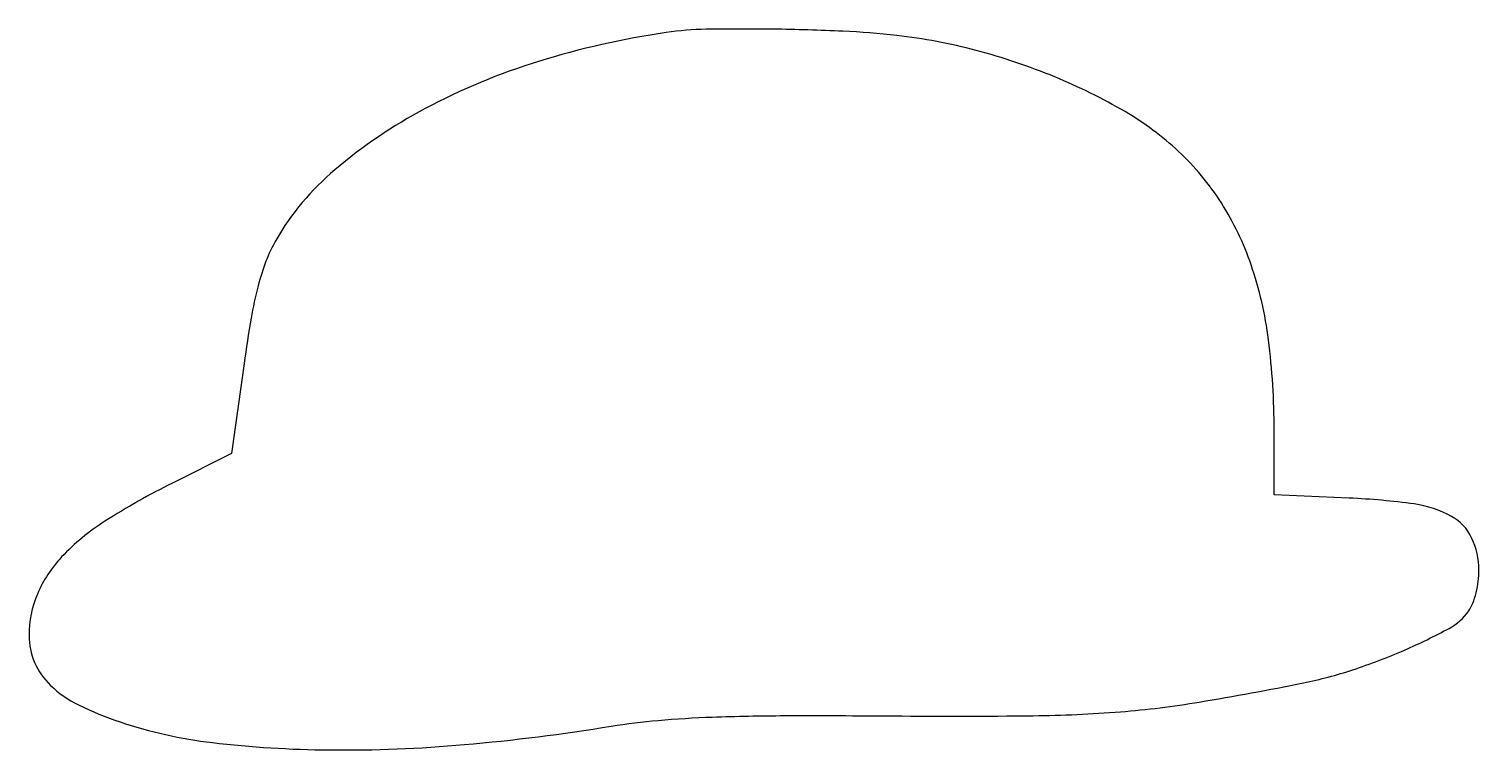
# Model space of a CAD drawing. Extents: x 0 to 198, y 0 to 99.
import ezdxf

# ---------------------------------------------------------------- set-up
doc = ezdxf.new("R2010")
doc.units = 0

msp = doc.modelspace()

# ---------------------------------------------------------------- linework, layer by layer
msp.add_lwpolyline([(87, 98.362617, 0.038774), (69.542612, 94.413082, 0.047327), (54.089427, 87.97796, 0.053044), (41.768883, 79.63629, 0.086665), (33.694904, 69.987078, 0.040308), (32.354797, 67.164584, 0.02759), (31.280328, 63.781712, 0.020302), (30.330025, 59.361776, 0.007936), (29.364253, 53.193515), (27.640675, 40.912875), (19.570338, 36.855747, 0.024742), (10.367058, 31.643641, 0.062837), (4.455898, 26.762194, 0.088324), (1.152939, 21.70781, 0.100999), (0, 16.058358, 0.102326), (0.767233, 12.348637, 0.101053), (2.944614, 9.228673, 0.075925), (6.750031, 6.577436, 0.033687), (12.425084, 4.247329, 0.051239), (25.035944, 1.429118, 0.027194), (41.029443, 0.418605, 0.024182), (59.441926, 1.148695, 0.018338), (79.5, 3.662145, -0.018857), (85.890737, 4.456227, -0.012378), (93.294451, 4.909582, -0.00843), (103.187929, 5.102947, -0.002647), (118, 5.064251, 0.004614), (137.096915, 5.089469, 0.017464), (149.029862, 5.632456, 0.020982), (159.777045, 6.954018, 0.009), (174, 9.576138, 0.029501), (180.734282, 11.362523, 0.023092), (187.800197, 14.058175, 0.020848), (193.884387, 17.01463, 0.116972), (196.569388, 19.402528, 0.062163), (197.116411, 20.435926, 0.029167), (197.570415, 21.881234, 0.028352), (197.875317, 23.472145, 0.035436), (197.968197, 24.972506, 0.108604), (196.95467, 29.39314, 0.156892), (194.233247, 32.296961, 0.092895), (189.116493, 34.000022, 0.022838), (180.25, 34.803566), (170, 35.262162), (170, 44.043113, 0.031267), (169.224907, 56.42563, 0.051331), (166.857503, 66.646963, 0.059145), (162.794519, 75.094048, 0.063379), (156.943992, 82.138567, 0.055873), (149.653346, 87.561212, 0.03445), (140.059442, 92.302644, 0.032991), (129.304788, 95.916548, 0.036056), (118.481885, 97.954688, 0.017156), (111.115977, 98.543341, 0.00812), (101.590038, 98.821549, 0.007466), (92.434464, 98.803471, 0.03203)], format="xyb", close=True)

doc.saveas('drawing.dxf')
